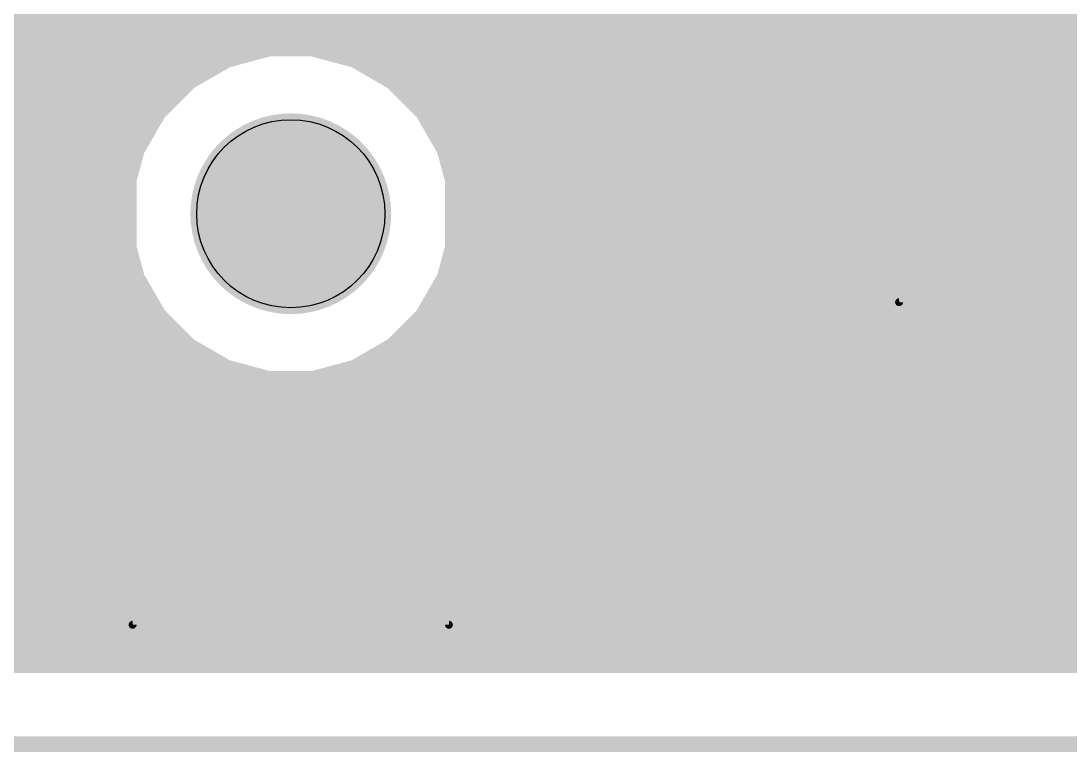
# Model space of a CAD drawing. Extents: x 0 to 10.8, y 0 to 6.1.
# Drawn here: x 8.835 to 9.498, y -0.013 to 0.45 of the extents above; entities that cross this region are included whole.
import ezdxf

# ---------------------------------------------------------------- set-up
doc = ezdxf.new("R2010")
doc.units = 0
for name, color, linetype in [('1', 22, 'CONTINUOUS'), ('116', 253, 'CONTINUOUS'), ('16', 175, 'CONTINUOUS'), ('20', 7, 'CONTINUOUS'), ('21', 253, 'CONTINUOUS'), ('23', 7, 'CONTINUOUS'), ('29', 253, 'CONTINUOUS'), ('30', 253, 'CONTINUOUS')]:
    doc.layers.add(name, color=color, linetype=linetype)

msp = doc.modelspace()

# ---------------------------------------------------------------- linework, layer by layer
at = {"layer": '1', "const_width": 0.016}
for points in [[(9.22785, 0.264807), (9.22785, 1.141283)], [(9.196854, 0.251969), (9.196854, 1.135118)], [(9.165854, 1.122276), (9.165854, 0.258134)], [(9.466374, 0.486102), (9.529268, 0.423213)], [(3.571665, 0.448), (9.165854, 0.448)], [(9.22785, 0.448), (9.504476, 0.448)], [(3.582906, 0.432), (8.979366, 0.432)], [(8.990969, 0.43511), (8.96363, 0.427783)], [(9.01928, 0.43511), (8.990969, 0.43511)], [(9.046618, 0.427783), (9.01928, 0.43511)], [(9.030886, 0.432), (9.165854, 0.432)], [(9.22785, 0.432), (9.520476, 0.432)], [(8.96363, 0.427783), (8.939118, 0.413634)], [(9.07113, 0.413634), (9.046618, 0.427783)], [(8.203004, 0.416), (8.94322, 0.416)], [(8.939118, 0.413634), (8.919102, 0.393618)], [(9.067031, 0.416), (9.165854, 0.416)], [(9.091146, 0.393618), (9.07113, 0.413634)], [(9.22785, 0.416), (9.529268, 0.416)], [(8.229161, 0.4), (8.925484, 0.4)], [(9.084764, 0.4), (9.165854, 0.4)], [(9.22785, 0.4), (9.529268, 0.4)], [(8.919102, 0.393618), (8.904953, 0.369106)], [(9.105295, 0.369106), (9.091146, 0.393618)], [(8.245161, 0.384), (8.913551, 0.384)], [(9.096701, 0.384), (9.165854, 0.384)], [(9.22785, 0.384), (9.730894, 0.384)], [(8.255197, 0.368), (8.904657, 0.368)], [(8.904953, 0.369106), (8.897626, 0.341768)], [(9.112622, 0.341768), (9.105295, 0.369106)], [(9.105594, 0.368), (9.165854, 0.368)], [(9.22785, 0.368), (9.733768, 0.368)], [(8.262701, 0.352), (8.90037, 0.352)], [(9.109882, 0.352), (9.165854, 0.352)], [(9.22785, 0.352), (9.733768, 0.352)], [(8.897626, 0.341768), (8.897626, 0.313457)], [(9.112622, 0.313457), (9.112622, 0.341768)], [(8.266988, 0.336), (8.897626, 0.336)], [(9.112622, 0.336), (9.165854, 0.336)], [(9.22785, 0.336), (9.733768, 0.336)], [(8.268524, 0.32), (8.897626, 0.32)], [(9.112622, 0.32), (9.165854, 0.32)], [(9.22785, 0.32), (9.733768, 0.32)], [(8.897626, 0.313457), (8.904953, 0.286118)], [(9.105295, 0.286118), (9.112622, 0.313457)], [(8.268524, 0.304), (8.900157, 0.304)], [(9.110087, 0.304), (9.165854, 0.304)], [(9.22785, 0.304), (9.733768, 0.304)], [(8.264783, 0.288), (8.904445, 0.288)], [(8.904953, 0.286118), (8.919102, 0.261606)], [(9.091146, 0.261606), (9.105295, 0.286118)], [(9.105799, 0.288), (9.165854, 0.288)], [(9.22785, 0.288), (9.733768, 0.288)], [(8.259685, 0.272), (8.913102, 0.272)], [(9.097142, 0.272), (9.165854, 0.272)], [(9.22785, 0.272), (9.733768, 0.272)], [(9.351425, 0.141232), (9.22785, 0.264807)], [(8.919102, 0.261606), (8.939118, 0.241591)], [(9.07113, 0.241591), (9.091146, 0.261606)], [(9.165854, 0.258134), (9.165854, 0.245799)], [(8.250449, 0.256), (8.924709, 0.256)], [(9.085539, 0.256), (9.165854, 0.256)], [(9.338587, 0.110236), (9.196854, 0.251969)], [(9.236657, 0.256), (9.733768, 0.256)], [(9.165854, 0.245799), (9.170575, 0.234406)], [(8.236945, 0.24), (8.94187, 0.24)], [(8.939118, 0.241591), (8.96363, 0.227441)], [(9.046618, 0.227441), (9.07113, 0.241591)], [(9.068374, 0.24), (9.168256, 0.24)], [(9.252657, 0.24), (9.733768, 0.24)], [(9.170575, 0.234406), (9.312307, 0.092673)], [(8.96363, 0.227441), (8.990969, 0.220114)], [(9.01928, 0.220114), (9.046618, 0.227441)], [(8.216484, 0.224), (8.976469, 0.224)], [(8.990969, 0.220114), (9.01928, 0.220114)], [(9.033776, 0.224), (9.18098, 0.224)], [(9.268657, 0.224), (9.733768, 0.224)], [(1.215079, 0.208), (9.19698, 0.208)], [(9.284657, 0.208), (9.733768, 0.208)], [(1.17602, 0.192), (9.21298, 0.192)], [(9.300657, 0.192), (9.733768, 0.192)], [(0.298996, 0.176), (9.22898, 0.176)], [(9.316657, 0.176), (9.71878, 0.176)], [(0.298996, 0.16), (9.24498, 0.16)], [(9.332657, 0.16), (9.70278, 0.16)], [(0.295382, 0.144), (9.26098, 0.144)], [(9.348657, 0.144), (9.68678, 0.144)], [(9.684012, 0.141232), (9.351425, 0.141232)], [(0.291094, 0.128), (9.27698, 0.128)], [(0.283201, 0.112), (9.29298, 0.112)], [(9.696854, 0.110236), (9.338587, 0.110236)], [(0.273961, 0.096), (9.30898, 0.096)], [(9.312307, 0.092673), (9.321024, 0.083957)], [(0.259091, 0.08), (9.330571, 0.08)], [(9.321024, 0.083957), (9.332417, 0.079236)], [(9.332417, 0.079236), (9.70302, 0.079236)], [(0.23974, 0.064), (10.569252, 0.064)], [(10.61385, 0.045122), (0.195146, 0.045122)], [(0.205894, 0.048), (10.603098, 0.048)]]:
    msp.add_lwpolyline(points, dxfattribs=at)
at = {"layer": '1', "const_width": 0.008}
for points in [[(9.165854, 0.444, 1), (9.165854, 0.452)], [(9.22785, 0.452, 1), (9.22785, 0.444)], [(8.979366, 0.428, 1), (8.979366, 0.436)], [(8.990969, 0.43911, 1), (8.990969, 0.43111)], [(8.992004, 0.431247, 1), (8.989933, 0.438974)], [(9.020315, 0.438974, 1), (9.018244, 0.431247)], [(9.01928, 0.43111, 1), (9.01928, 0.43911)], [(9.030886, 0.436, 1), (9.030886, 0.428)], [(9.165854, 0.428, 1), (9.165854, 0.436)], [(9.22785, 0.436, 1), (9.22785, 0.428)], [(8.962594, 0.431647, 1), (8.964665, 0.42392)], [(8.96563, 0.424319, 1), (8.96163, 0.431248)], [(9.048618, 0.431248, 1), (9.044618, 0.424319)], [(9.045583, 0.42392, 1), (9.047654, 0.431647)], [(8.937118, 0.417098, 1), (8.941118, 0.41017)], [(8.941947, 0.410805, 1), (8.93629, 0.416462)], [(8.94322, 0.412, 1), (8.94322, 0.42)], [(9.067031, 0.42, 1), (9.067031, 0.412)], [(9.073958, 0.416462, 1), (9.068301, 0.410805)], [(9.06913, 0.41017, 1), (9.07313, 0.417098)], [(9.165854, 0.412, 1), (9.165854, 0.42)], [(9.22785, 0.42, 1), (9.22785, 0.412)], [(8.925484, 0.396, 1), (8.925484, 0.404)], [(9.084764, 0.404, 1), (9.084764, 0.396)], [(9.165854, 0.396, 1), (9.165854, 0.404)], [(9.22785, 0.404, 1), (9.22785, 0.396)], [(8.916274, 0.396447, 1), (8.921931, 0.39079)], [(8.922567, 0.391618, 1), (8.915638, 0.395618)], [(9.09461, 0.395618, 1), (9.087681, 0.391618)], [(9.088317, 0.39079, 1), (9.093974, 0.396447)], [(8.913551, 0.38, 1), (8.913551, 0.388)], [(9.096701, 0.388, 1), (9.096701, 0.38)], [(9.165854, 0.38, 1), (9.165854, 0.388)], [(9.22785, 0.388, 1), (9.22785, 0.38)], [(8.901489, 0.371106, 1), (8.908417, 0.367107)], [(8.908816, 0.368071, 1), (8.901089, 0.370142)], [(8.904657, 0.364, 1), (8.904657, 0.372)], [(9.109159, 0.370142, 1), (9.101432, 0.368071)], [(9.105594, 0.372, 1), (9.105594, 0.364)], [(9.101831, 0.367107, 1), (9.10876, 0.371106)], [(9.165854, 0.364, 1), (9.165854, 0.372)], [(9.22785, 0.372, 1), (9.22785, 0.364)], [(8.90037, 0.348, 1), (8.90037, 0.356)], [(9.109882, 0.356, 1), (9.109882, 0.348)], [(9.165854, 0.348, 1), (9.165854, 0.356)], [(9.22785, 0.356, 1), (9.22785, 0.348)], [(8.901626, 0.341768, 1), (8.893626, 0.341768)], [(8.893762, 0.342803, 1), (8.90149, 0.340732)], [(9.116622, 0.341768, 1), (9.108622, 0.341768)], [(9.108758, 0.340732, 1), (9.116486, 0.342803)], [(8.897626, 0.332, 1), (8.897626, 0.34)], [(9.112622, 0.34, 1), (9.112622, 0.332)], [(9.165854, 0.332, 1), (9.165854, 0.34)], [(9.22785, 0.34, 1), (9.22785, 0.332)], [(8.897626, 0.316, 1), (8.897626, 0.324)], [(9.112622, 0.324, 1), (9.112622, 0.316)], [(9.165854, 0.316, 1), (9.165854, 0.324)], [(9.22785, 0.324, 1), (9.22785, 0.316)], [(8.90149, 0.314492, 1), (8.893762, 0.312421)], [(9.116486, 0.312421, 1), (9.108758, 0.314492)], [(8.893626, 0.313457, 1), (8.901626, 0.313457)], [(9.108622, 0.313457, 1), (9.116622, 0.313457)], [(8.900157, 0.3, 1), (8.900157, 0.308)], [(9.110087, 0.308, 1), (9.110087, 0.3)], [(9.165854, 0.3, 1), (9.165854, 0.308)], [(9.22785, 0.308, 1), (9.22785, 0.3)], [(8.908417, 0.288118, 1), (8.901489, 0.284118)], [(8.904445, 0.284, 1), (8.904445, 0.292)], [(9.105799, 0.292, 1), (9.105799, 0.284)], [(9.10876, 0.284118, 1), (9.101831, 0.288118)], [(9.165854, 0.284, 1), (9.165854, 0.292)], [(9.22785, 0.292, 1), (9.22785, 0.284)], [(8.901089, 0.285083, 1), (8.908816, 0.287154)], [(9.101432, 0.287154, 1), (9.109159, 0.285083)], [(8.913102, 0.268, 1), (8.913102, 0.276)], [(9.097142, 0.276, 1), (9.097142, 0.268)], [(9.165854, 0.268, 1), (9.165854, 0.276)], [(9.22785, 0.276, 1), (9.22785, 0.268)], [(9.230679, 0.267636, 1), (9.225022, 0.261979)], [(8.921931, 0.264435, 1), (8.916274, 0.258778)], [(8.915638, 0.259607, 1), (8.922567, 0.263606)], [(9.087681, 0.263606, 1), (9.09461, 0.259607)], [(9.093974, 0.258778, 1), (9.088317, 0.264435)], [(9.169854, 0.258134, 1), (9.161854, 0.258134)], [(9.22385, 0.264807, 1), (9.23185, 0.264807)], [(8.924709, 0.252, 1), (8.924709, 0.26)], [(9.085539, 0.26, 1), (9.085539, 0.252)], [(9.161854, 0.258134, 1), (9.169854, 0.258134)], [(9.165854, 0.252, 1), (9.165854, 0.26)], [(9.199683, 0.254797, 1), (9.194026, 0.24914)], [(9.236657, 0.26, 1), (9.236657, 0.252)], [(9.16955, 0.24733, 1), (9.162159, 0.244268)], [(9.192854, 0.251969, 1), (9.200854, 0.251969)], [(8.941118, 0.245055, 1), (8.937118, 0.238126)], [(8.93629, 0.238762, 1), (8.941947, 0.244419)], [(8.94187, 0.236, 1), (8.94187, 0.244)], [(9.068374, 0.244, 1), (9.068374, 0.236)], [(9.068301, 0.244419, 1), (9.073958, 0.238762)], [(9.07313, 0.238126, 1), (9.06913, 0.245055)], [(9.161854, 0.245799, 1), (9.169854, 0.245799)], [(9.168256, 0.236, 1), (9.168256, 0.244)], [(9.252657, 0.244, 1), (9.252657, 0.236)], [(9.173403, 0.237234, 1), (9.167746, 0.231577)], [(9.166879, 0.232874, 1), (9.17427, 0.235937)], [(8.964665, 0.231305, 1), (8.962594, 0.223577)], [(8.96163, 0.223977, 1), (8.96563, 0.230905)], [(9.044618, 0.230905, 1), (9.048618, 0.223977)], [(9.047654, 0.223577, 1), (9.045583, 0.231305)], [(8.976469, 0.22, 1), (8.976469, 0.228)], [(8.990969, 0.224114, 1), (8.990969, 0.216114)], [(8.989933, 0.216251, 1), (8.992004, 0.223978)], [(9.018244, 0.223978, 1), (9.020315, 0.216251)], [(9.01928, 0.216114, 1), (9.01928, 0.224114)], [(9.033776, 0.228, 1), (9.033776, 0.22)], [(9.18098, 0.22, 1), (9.18098, 0.228)], [(9.268657, 0.228, 1), (9.268657, 0.22)], [(9.19698, 0.204, 1), (9.19698, 0.212)], [(9.284657, 0.212, 1), (9.284657, 0.204)], [(9.21298, 0.188, 1), (9.21298, 0.196)], [(9.300657, 0.196, 1), (9.300657, 0.188)], [(9.22898, 0.172, 1), (9.22898, 0.18)], [(9.316657, 0.18, 1), (9.316657, 0.172)], [(9.24498, 0.156, 1), (9.24498, 0.164)], [(9.332657, 0.164, 1), (9.332657, 0.156)], [(9.26098, 0.14, 1), (9.26098, 0.148)], [(9.348657, 0.148, 1), (9.348657, 0.14)], [(9.351425, 0.145232, 1), (9.351425, 0.137232)], [(9.348597, 0.138404, 1), (9.354254, 0.144061)], [(9.27698, 0.124, 1), (9.27698, 0.132)], [(9.29298, 0.108, 1), (9.29298, 0.116)], [(9.338587, 0.114236, 1), (9.338587, 0.106236)], [(9.335758, 0.107408, 1), (9.341415, 0.113065)], [(9.315136, 0.095502, 1), (9.309479, 0.089845)], [(9.30898, 0.092, 1), (9.30898, 0.1)], [(9.309479, 0.089845, 1), (9.315136, 0.095502)], [(9.322555, 0.087652, 1), (9.319493, 0.080261)], [(9.318195, 0.081128, 1), (9.323852, 0.086785)], [(9.332417, 0.083236, 1), (9.332417, 0.075236)], [(9.330571, 0.076, 1), (9.330571, 0.084)], [(9.330886, 0.075541, 1), (9.333948, 0.082932)]]:
    msp.add_lwpolyline(points, format="xyb", dxfattribs=at)
at = {"layer": '116', "const_width": 0.055551}
msp.add_lwpolyline([(9.005118, 0.293898, 1), (9.005118, 0.361299, 1), (9.005118, 0.293898)], format="xyb", dxfattribs=at)
at = {"layer": '16', "const_width": 0.016}
for points in [[(3.571665, 0.448), (9.529488, 0.448)], [(3.582906, 0.432), (8.979366, 0.432)], [(8.990969, 0.43511), (8.96363, 0.427783)], [(9.01928, 0.43511), (8.990969, 0.43511)], [(9.046618, 0.427783), (9.01928, 0.43511)], [(9.030886, 0.432), (9.529268, 0.432)], [(8.96363, 0.427783), (8.939118, 0.413634)], [(9.07113, 0.413634), (9.046618, 0.427783)], [(8.203004, 0.416), (8.94322, 0.416)], [(8.939118, 0.413634), (8.919102, 0.393618)], [(9.067031, 0.416), (9.529268, 0.416)], [(9.091146, 0.393618), (9.07113, 0.413634)], [(8.229161, 0.4), (8.925484, 0.4)], [(9.084764, 0.4), (9.529268, 0.4)], [(8.919102, 0.393618), (8.904953, 0.369106)], [(9.105295, 0.369106), (9.091146, 0.393618)], [(8.245161, 0.384), (8.913551, 0.384)], [(9.096701, 0.384), (9.730894, 0.384)], [(8.255197, 0.368), (8.904657, 0.368)], [(8.904953, 0.369106), (8.897626, 0.341768)], [(9.112622, 0.341768), (9.105295, 0.369106)], [(9.105594, 0.368), (10.754087, 0.368)], [(8.262701, 0.352), (8.90037, 0.352)], [(9.109882, 0.352), (10.754087, 0.352)], [(8.897626, 0.341768), (8.897626, 0.313457)], [(9.112622, 0.313457), (9.112622, 0.341768)], [(8.266988, 0.336), (8.897626, 0.336)], [(9.112622, 0.336), (10.754087, 0.336)], [(8.268524, 0.32), (8.897626, 0.32)], [(9.112622, 0.32), (10.754087, 0.32)], [(8.897626, 0.313457), (8.904953, 0.286118)], [(9.105295, 0.286118), (9.112622, 0.313457)], [(8.268524, 0.304), (8.900157, 0.304)], [(9.110087, 0.304), (10.610575, 0.304)], [(8.264783, 0.288), (8.904445, 0.288)], [(8.904953, 0.286118), (8.919102, 0.261606)], [(9.091146, 0.261606), (9.105295, 0.286118)], [(9.105799, 0.288), (10.572724, 0.288)], [(8.259685, 0.272), (8.913102, 0.272)], [(9.097142, 0.272), (10.551909, 0.272)], [(8.919102, 0.261606), (8.939118, 0.241591)], [(9.07113, 0.241591), (9.091146, 0.261606)], [(8.250449, 0.256), (8.924709, 0.256)], [(9.085539, 0.256), (10.536193, 0.256)], [(8.236945, 0.24), (8.94187, 0.24)], [(8.939118, 0.241591), (8.96363, 0.227441)], [(9.046618, 0.227441), (9.07113, 0.241591)], [(9.068374, 0.24), (10.526953, 0.24)], [(8.96363, 0.227441), (8.990969, 0.220114)], [(9.01928, 0.220114), (9.046618, 0.227441)], [(8.216484, 0.224), (8.976469, 0.224)], [(8.990969, 0.220114), (9.01928, 0.220114)], [(9.033776, 0.224), (10.518441, 0.224)], [(1.215079, 0.208), (10.514154, 0.208)], [(1.17602, 0.192), (10.51, 0.192)], [(0.298996, 0.176), (10.51, 0.176)], [(0.298996, 0.16), (10.51, 0.16)], [(0.295382, 0.144), (10.51361, 0.144)], [(0.291094, 0.128), (10.517898, 0.128)], [(0.283201, 0.112), (10.525791, 0.112)], [(0.273961, 0.096), (10.535031, 0.096)], [(0.259091, 0.08), (10.549906, 0.08)], [(0.23974, 0.064), (10.569252, 0.064)], [(10.61385, 0.045122), (0.195146, 0.045122)], [(0.205894, 0.048), (10.603098, 0.048)]]:
    msp.add_lwpolyline(points, dxfattribs=at)
at = {"layer": '16', "const_width": 0.008}
for points in [[(8.979366, 0.428, 1), (8.979366, 0.436)], [(8.990969, 0.43911, 1), (8.990969, 0.43111)], [(8.992004, 0.431247, 1), (8.989933, 0.438974)], [(9.020315, 0.438974, 1), (9.018244, 0.431247)], [(9.01928, 0.43111, 1), (9.01928, 0.43911)], [(9.030886, 0.436, 1), (9.030886, 0.428)], [(8.962594, 0.431647, 1), (8.964665, 0.42392)], [(8.96563, 0.424319, 1), (8.96163, 0.431248)], [(9.048618, 0.431248, 1), (9.044618, 0.424319)], [(9.045583, 0.42392, 1), (9.047654, 0.431647)], [(8.937118, 0.417098, 1), (8.941118, 0.41017)], [(8.941947, 0.410805, 1), (8.93629, 0.416462)], [(8.94322, 0.412, 1), (8.94322, 0.42)], [(9.067031, 0.42, 1), (9.067031, 0.412)], [(9.073958, 0.416462, 1), (9.068301, 0.410805)], [(9.06913, 0.41017, 1), (9.07313, 0.417098)], [(8.925484, 0.396, 1), (8.925484, 0.404)], [(9.084764, 0.404, 1), (9.084764, 0.396)], [(8.916274, 0.396447, 1), (8.921931, 0.39079)], [(8.922567, 0.391618, 1), (8.915638, 0.395618)], [(9.09461, 0.395618, 1), (9.087681, 0.391618)], [(9.088317, 0.39079, 1), (9.093974, 0.396447)], [(8.913551, 0.38, 1), (8.913551, 0.388)], [(9.096701, 0.388, 1), (9.096701, 0.38)], [(8.901489, 0.371106, 1), (8.908417, 0.367107)], [(8.908816, 0.368071, 1), (8.901089, 0.370142)], [(8.904657, 0.364, 1), (8.904657, 0.372)], [(9.109159, 0.370142, 1), (9.101432, 0.368071)], [(9.105594, 0.372, 1), (9.105594, 0.364)], [(9.101831, 0.367107, 1), (9.10876, 0.371106)], [(8.90037, 0.348, 1), (8.90037, 0.356)], [(9.109882, 0.356, 1), (9.109882, 0.348)], [(8.901626, 0.341768, 1), (8.893626, 0.341768)], [(8.893762, 0.342803, 1), (8.90149, 0.340732)], [(9.116622, 0.341768, 1), (9.108622, 0.341768)], [(9.108758, 0.340732, 1), (9.116486, 0.342803)], [(8.897626, 0.332, 1), (8.897626, 0.34)], [(9.112622, 0.34, 1), (9.112622, 0.332)], [(8.897626, 0.316, 1), (8.897626, 0.324)], [(9.112622, 0.324, 1), (9.112622, 0.316)], [(8.90149, 0.314492, 1), (8.893762, 0.312421)], [(9.116486, 0.312421, 1), (9.108758, 0.314492)], [(8.893626, 0.313457, 1), (8.901626, 0.313457)], [(9.108622, 0.313457, 1), (9.116622, 0.313457)], [(8.900157, 0.3, 1), (8.900157, 0.308)], [(9.110087, 0.308, 1), (9.110087, 0.3)], [(8.908417, 0.288118, 1), (8.901489, 0.284118)], [(8.904445, 0.284, 1), (8.904445, 0.292)], [(9.105799, 0.292, 1), (9.105799, 0.284)], [(9.10876, 0.284118, 1), (9.101831, 0.288118)], [(8.901089, 0.285083, 1), (8.908816, 0.287154)], [(9.101432, 0.287154, 1), (9.109159, 0.285083)], [(8.913102, 0.268, 1), (8.913102, 0.276)], [(9.097142, 0.276, 1), (9.097142, 0.268)], [(8.921931, 0.264435, 1), (8.916274, 0.258778)], [(8.915638, 0.259607, 1), (8.922567, 0.263606)], [(9.087681, 0.263606, 1), (9.09461, 0.259607)], [(9.093974, 0.258778, 1), (9.088317, 0.264435)], [(8.924709, 0.252, 1), (8.924709, 0.26)], [(9.085539, 0.26, 1), (9.085539, 0.252)], [(8.941118, 0.245055, 1), (8.937118, 0.238126)], [(8.93629, 0.238762, 1), (8.941947, 0.244419)], [(8.94187, 0.236, 1), (8.94187, 0.244)], [(9.068374, 0.244, 1), (9.068374, 0.236)], [(9.068301, 0.244419, 1), (9.073958, 0.238762)], [(9.07313, 0.238126, 1), (9.06913, 0.245055)], [(8.964665, 0.231305, 1), (8.962594, 0.223577)], [(8.96163, 0.223977, 1), (8.96563, 0.230905)], [(9.044618, 0.230905, 1), (9.048618, 0.223977)], [(9.047654, 0.223577, 1), (9.045583, 0.231305)], [(8.976469, 0.22, 1), (8.976469, 0.228)], [(8.990969, 0.224114, 1), (8.990969, 0.216114)], [(8.989933, 0.216251, 1), (8.992004, 0.223978)], [(9.018244, 0.223978, 1), (9.020315, 0.216251)], [(9.01928, 0.216114, 1), (9.01928, 0.224114)], [(9.033776, 0.228, 1), (9.033776, 0.22)]]:
    msp.add_lwpolyline(points, format="xyb", dxfattribs=at)
at = {"layer": '20', "const_width": 0.01}
msp.add_lwpolyline([(-0.000787, -0.007874), (10.807087, -0.007874)], dxfattribs=at)
at = {"layer": '20'}
msp.add_circle((9.005126, 0.327614), 0.0595, dxfattribs=at)
at = {"layer": '21', "const_width": 0.005}
for points in [[(8.905126, 0.931614), (8.905126, 0.067614)], [(9.105126, 0.067614), (9.105126, 0.931614)], [(9.389768, 0.271654), (9.389768, 0.571654)], [(9.389768, 0.271654), (9.939768, 0.271654)], [(8.905126, 0.067614), (9.105126, 0.067614)]]:
    msp.add_lwpolyline(points, dxfattribs=at)
at = {"layer": '21', "const_width": 0.0025}
for points in [[(9.389768, 0.272904, 1), (9.389768, 0.270404)], [(9.388518, 0.271654, 1), (9.391018, 0.271654)], [(8.905126, 0.068864, 1), (8.905126, 0.066364)], [(8.903876, 0.067614, 1), (8.906376, 0.067614)], [(9.103876, 0.067614, 1), (9.106376, 0.067614)], [(9.105126, 0.066364, 1), (9.105126, 0.068864)]]:
    msp.add_lwpolyline(points, format="xyb", dxfattribs=at)
at = {"layer": '23'}
msp.add_point((9.389768, 0.271654), dxfattribs=at)
at = {"layer": '29', "const_width": 0.0635}
msp.add_lwpolyline([(9.005126, 0.295864, 1), (9.005126, 0.359364, 1), (9.005126, 0.295864)], format="xyb", dxfattribs=at)
at = {"layer": '30', "const_width": 0.0635}
msp.add_lwpolyline([(9.005126, 0.295864, 1), (9.005126, 0.359364, 1), (9.005126, 0.295864)], format="xyb", dxfattribs=at)

doc.saveas('drawing.dxf')
